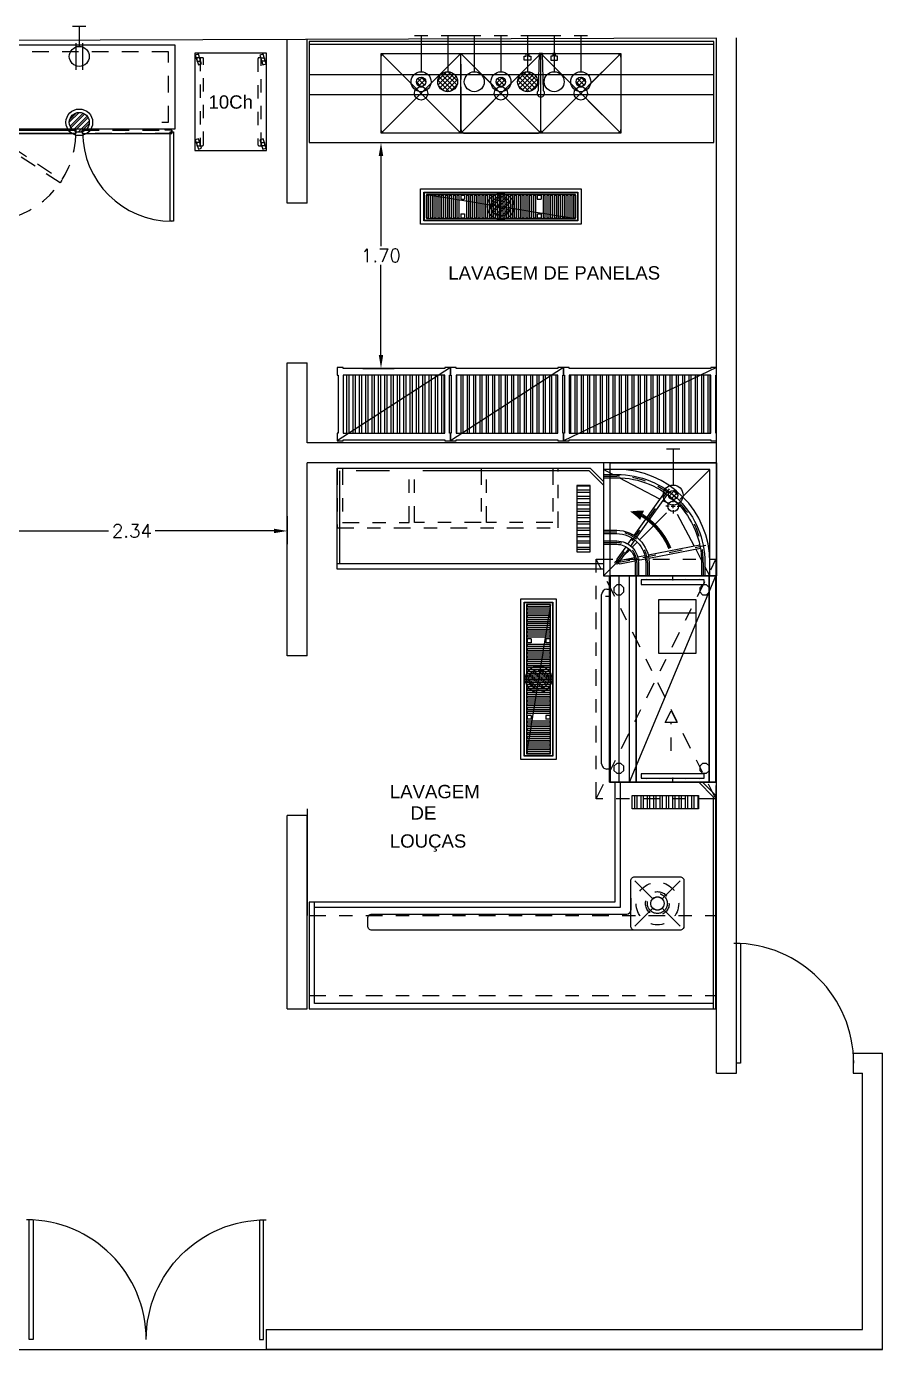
# Model space of a CAD drawing. Header units: metres. Extents: x 4708.8 to 4736.9, y 4064.2 to 4079.8.
# Drawn here: x 4730.47 to 4736.91, y 4069.91 to 4079.84 of the extents above; entities that cross this region are included whole.
import ezdxf
from ezdxf.enums import TextEntityAlignment as Align

# ---------------------------------------------------------------- set-up
doc = ezdxf.new("R2010")
doc.units = ezdxf.units.M
for name, pattern in [('CENTER', [2, 1.25, -0.25, 0.25, -0.25]), ('DASHDOT', [1, 0.5, -0.25, 0, -0.25]), ('HIDDEN', [0.375, 0.25, -0.125]), ('TRATTEGGIATA', [0.75, 0.5, -0.25])]:
    doc.linetypes.add(name, pattern=pattern)
doc.layers.get('Defpoints').update_dxf_attribs({"color": 255})
for name, color, linetype in [('CONTORNO', 8, 'Continuous'), ('ELEC', 10, 'Continuous'), ('elux3d-204-3d', 7, 'Continuous'), ('EQ_FAB', 5, 'Continuous'), ('EQ_MCA', 4, 'Continuous'), ('MUEBLESSE', 253, 'Continuous'), ('MUROS_E', 241, 'Continuous'), ('PLOM', 150, 'Continuous'), ('TXT', 6, 'Continuous')]:
    doc.layers.add(name, color=color, linetype=linetype)
doc.styles.add('NOTAS', font='simplex.shx', dxfattribs={"height": 0.1})
doc.styles.add('ROMANS', font='romans.shx')
doc.styles.get("Standard").update_dxf_attribs({"font": 'arial.ttf'})
doc.linetypes.add('GARABATO', pattern='A,0.1,-0.05,[130,LTYPESHP.SHX,S=0.025,R=0,X=0,Y=0],-0.05', length=0.2)
doc.dimstyles.new('DAVID', dxfattribs={"dimtxt": 0.1, "dimasz": 0.1, "dimexe": 0.1, "dimexo": 0.05, "dimgap": 0.02, "dimtad": 0, "dimtih": 1, "dimtoh": 1, "dimzin": 0, "dimdsep": 46, "dimtxsty": 'NOTAS', "dimcen": -0.005, "dimclrd": 256, "dimclre": 256, "dimclrt": 7, "dimadec": 0, "dimazin": 0, "dimtfac": 1, "dimtofl": 0, "dimtmove": 1, "dimatfit": 3, "dimfxl": 1, "dimtolj": 1, "dimtzin": 0, "dimarcsym": 0})
pattern_1 = [(90, (9.027656, -15.468215), (-0.047625, 1e-17), []), (90, (9.04353, -15.45234), (-0.047625, 1e-17), [])]

# ---------------------------------------------------------------- blocks, each defined once
blk = doc.blocks.new('PTA-90')
at = {"layer": 'MUROS_E'}
blk.add_lwpolyline([(-0.05, -0.8986), (-0.05, 0), (-0.02, 0), (-0.02, -0.8998)], dxfattribs=at)
blk.add_arc((0, 0), 0.9, 180, 270, dxfattribs=at)
blk = doc.blocks.new('*X1')
at = {"color": 0}
for p, q in [((12.2492, 9.9865), (12.3145, 10.0517)), ((12.2523, 9.9542), (12.3468, 10.0487)), ((12.2646, 9.9311), (12.3699, 10.0364)), ((12.3938, 9.9508), (12.2971, 10.0474)), ((12.3986, 9.9814), (12.3277, 10.0522)), ((12.3353, 9.9032), (12.2496, 9.9889)), ((12.2952, 9.9079), (12.2543, 9.9489)), ((12.3614, 9.9125), (12.2588, 10.015)), ((12.3807, 9.9285), (12.2749, 10.0343)), ((12.2831, 9.9143), (12.3867, 10.0179)), ((12.3081, 9.9039), (12.397, 9.9929)), ((12.3449, 9.9054), (12.3956, 9.9561))]:
    blk.add_line(p, q, dxfattribs=at)
blk = doc.blocks.new('H2O_M')
at = {"layer": 'PLOM'}
for p, q in [((0, -0.15), (0, 0.15)), ((0, 0.1), (0.2724, 0.1)), ((0, -0.1), (0.2724, -0.1))]:
    blk.add_line(p, q, dxfattribs=at)
for centre in [(0.3474, 0.1), (0.3474, -0.1)]:
    blk.add_circle(centre, 0.075, dxfattribs=at)
at = {"layer": 'PLOM', "rotation": 90}
blk.add_blockref('*X1', (10.3247, -12.4237), dxfattribs=at)
blk = doc.blocks.new('*X7')
at = {"color": 0}
for p, q in [((12.473, 9.9423), (12.4387, 9.9766)), ((12.4406, 9.9658), (12.4852, 10.0103)), ((12.4983, 9.9524), (12.4488, 10.0019)), ((12.4568, 9.9466), (12.5044, 9.9941)), ((12.5087, 9.9773), (12.4737, 10.0123)), ((12.4956, 9.95), (12.5009, 9.9554))]:
    blk.add_line(p, q, dxfattribs=at)
blk = doc.blocks.new('DRN_M')
at = {"layer": 'PLOM'}
for p, q in [((0, -0.05), (0, 0.05)), ((0, 0), (0.2724, 0))]:
    blk.add_line(p, q, dxfattribs=at)
for radius in [0.075, 0.035]:
    blk.add_circle((0.3474, 0), radius, dxfattribs=at)
at = {"layer": 'PLOM', "rotation": 90}
blk.add_blockref('*X7', (10.3247, -12.4737), dxfattribs=at)
blk = doc.blocks.new('T_ollatp')
at = {"layer": 'MUEBLESSE'}
for p, q in [((-0.9, 0.67), (0.9, 0.67)), ((-0.9, 0.07), (-0.9, 0.67)), ((-0.87, 0.64), (-0.6566, 0.4266)), ((-0.5434, 0.4266), (-0.33, 0.64)), ((-0.3, 0.07), (0.3, 0.67)), ((-0.27, 0.64), (-0.2081, 0.5781)), ((0.0566, 0.4266), (0.27, 0.64)), ((0.3, 0.07), (0.9, 0.67)), ((0.33, 0.64), (0.5434, 0.4266)), ((0.6566, 0.4266), (0.87, 0.64)), ((0.9, 0.67), (0.9, 0.07)), ((-0.1283, 0.4983), (-0.0566, 0.4266)), ((-0.87, 0.1), (-0.6566, 0.3134)), ((-0.5434, 0.3134), (-0.33, 0.1)), ((-0.27, 0.1), (-0.0566, 0.3134)), ((0.0566, 0.3134), (0.27, 0.1)), ((0.33, 0.1), (0.5434, 0.3134)), ((0.6566, 0.3134), (0.87, 0.1)), ((0.9, 0.07), (-0.9, 0.07))]:
    blk.add_line(p, q, dxfattribs=at)
for points in [[(-0.3, 0.4191), (-0.3, 0.1, -0.414214), (-0.33, 0.07), (-0.87, 0.07, -0.414214), (-0.9, 0.1), (-0.9, 0.64, -0.414214), (-0.87, 0.67), (-0.4297, 0.67)], [(-0.1703, 0.67), (0.27, 0.67, -0.150612), (0.2869, 0.6648)], [(0.3131, 0.6648, -0.150612), (0.33, 0.67), (0.87, 0.67, -0.414214), (0.9, 0.64), (0.9, 0.1, -0.414214), (0.87, 0.07), (0.33, 0.07, -0.414214), (0.3, 0.1), (0.3, 0.3427)], [(-0.3, 0.4191), (-0.3, 0.1, 0.414214), (-0.27, 0.07), (0.27, 0.07, 0.414214), (0.3, 0.1), (0.3, 0.3427)]]:
    blk.add_lwpolyline(points, format="xyb", dxfattribs=at)
for points in [[(-0.9, 0.67), (-0.3, 0.07), (-0.3, 0.67), (0.3, 0.07), (0.3, 0.67), (0.9, 0.07)], [(-0.3, 0.67), (-0.9, 0.07)], [(-0.3, 0.6125), (-0.3, 0.6323)], [(-0.3, 0.5897), (-0.3, 0.4743)], [(-0.3, 0.4743), (-0.3, 0.5897)]]:
    blk.add_lwpolyline(points, dxfattribs=at)
for points in [[(0.21, 0.67), (0.21, 0.65), (0.225, 0.65), (0.225, 0.62), (0.175, 0.62), (0.175, 0.65), (0.19, 0.65), (0.19, 0.67)], [(0.425, 0.65), (0.41, 0.65), (0.41, 0.67), (0.39, 0.67), (0.39, 0.65), (0.375, 0.65), (0.375, 0.62), (0.425, 0.62)]]:
    blk.add_lwpolyline(points, close=True, dxfattribs=at)
at = {"layer": 'MUEBLESSE', "linetype": 'Continuous'}
blk.add_lwpolyline([(0.287, 0.67), (0.281, 0.3896, 2.468764), (0.319, 0.3896), (0.313, 0.67)], format="xyb", close=True, dxfattribs=at)
at = {"layer": 'MUEBLESSE'}
for centre in [(-0.6, 0.37), (0, 0.37), (0.6, 0.37)]:
    blk.add_circle(centre, 0.05, dxfattribs=at)
for centre, start, end in [((-0.317, 0.6579), 161.77238, 166.93724), ((-0.291, 0.6592), 161.34114, 166.34895)]:
    blk.add_arc(centre, 0.003, start, end, dxfattribs=at)
at = {"layer": 'MUEBLESSE', "rotation": 270}
for name, p in [('DRN_M', (-0.6, 0.805)), ('H2O_M', (-0.3, 0.805)), ('DRN_M', (0, 0.805)), ('H2O_M', (0.3, 0.805)), ('DRN_M', (0.6, 0.805))]:
    blk.add_blockref(name, p, dxfattribs=at)
blk = doc.blocks.new('MARIMBA-115')
at = {"layer": 'MUEBLESSE'}
h = blk.add_hatch(dxfattribs=at)
h.set_pattern_fill('ANSI32', color=256, scale=0.005, angle=405, style=0)
h.set_pattern_definition(pattern_1)
h.paths.add_polyline_path([(1.0329, -0.056), (0.043, -0.056), (0.043, -0.494), (0.1171, -0.494)])
h.paths.add_polyline_path([(0.1171, -0.494), (1.107, -0.494), (1.107, -0.056), (1.0329, -0.056)])
blk.add_line((0, -0.55), (1.15, 0), dxfattribs=at)
blk.add_line((0, -0.55), (1.15, 0), dxfattribs=at)
for points in [[(0.043, -0.006), (0.043, 0), (0, 0), (0, -0.056), (0.006, -0.056), (0.006, -0.494), (0, -0.494), (0, -0.55), (0.043, -0.55), (0.043, -0.544), (1.107, -0.544), (1.107, -0.55), (1.15, -0.55), (1.15, -0.494), (1.144, -0.494), (1.144, -0.056), (1.15, -0.056), (1.15, 0), (1.107, 0), (1.107, -0.006)], [(0.043, -0.006), (0.043, 0), (0, 0), (0, -0.056), (0.006, -0.056), (0.006, -0.494), (0, -0.494), (0, -0.55), (0.043, -0.55), (0.043, -0.544), (1.107, -0.544), (1.107, -0.55), (1.15, -0.55), (1.15, -0.494), (1.144, -0.494), (1.144, -0.056), (1.15, -0.056), (1.15, 0), (1.107, 0), (1.107, -0.006)], [(1.107, -0.056), (0.043, -0.056), (0.043, -0.494), (1.107, -0.494)], [(1.107, -0.056), (0.043, -0.056), (0.043, -0.494), (1.107, -0.494)]]:
    blk.add_lwpolyline(points, close=True, dxfattribs=at)
blk = doc.blocks.new('MARIMBA-85')
at = {"layer": 'MUEBLESSE'}
h = blk.add_hatch(dxfattribs=at)
h.set_pattern_fill('ANSI32', color=256, scale=0.005, angle=405, style=0)
h.set_pattern_definition(pattern_1)
h.paths.add_polyline_path([(0.7635, -0.056), (0.043, -0.056), (0.043, -0.494), (0.0865, -0.494)])
h.paths.add_polyline_path([(0.807, -0.494), (0.807, -0.056), (0.7635, -0.056), (0.0865, -0.494)])
blk.add_line((0, -0.55), (0.85, 0), dxfattribs=at)
blk.add_line((0, -0.55), (0.85, 0), dxfattribs=at)
for points in [[(0.043, -0.006), (0.043, 0), (0, 0), (0, -0.056), (0.006, -0.056), (0.006, -0.494), (0, -0.494), (0, -0.55), (0.043, -0.55), (0.043, -0.544), (0.807, -0.544), (0.807, -0.55), (0.85, -0.55), (0.85, -0.494), (0.844, -0.494), (0.844, -0.056), (0.85, -0.056), (0.85, 0), (0.807, 0), (0.807, -0.006)], [(0.043, -0.006), (0.043, 0), (0, 0), (0, -0.056), (0.006, -0.056), (0.006, -0.494), (0, -0.494), (0, -0.55), (0.043, -0.55), (0.043, -0.544), (0.807, -0.544), (0.807, -0.55), (0.85, -0.55), (0.85, -0.494), (0.844, -0.494), (0.844, -0.056), (0.85, -0.056), (0.85, 0), (0.807, 0), (0.807, -0.006)], [(0.807, -0.056), (0.043, -0.056), (0.043, -0.494), (0.807, -0.494)], [(0.807, -0.056), (0.043, -0.056), (0.043, -0.494), (0.807, -0.494)]]:
    blk.add_lwpolyline(points, close=True, dxfattribs=at)
blk = doc.blocks.new('*X12')
at = {"color": 0}
for p, q in [((11.912, 9.5078), (11.9952, 9.5911)), ((11.912, 9.5255), (11.9775, 9.591)), ((11.9205, 9.481), (12.0221, 9.5826)), ((11.9275, 9.4703), (12.0328, 9.5756)), ((11.946, 9.4534), (12.0496, 9.5571)), ((11.9576, 9.4474), (12.0557, 9.5455)), ((11.9872, 9.4416), (12.0615, 9.5159)), ((12.008, 9.4447), (12.0583, 9.4951))]:
    blk.add_line(p, q, dxfattribs=at)
blk = doc.blocks.new('COLADERA')
at = {"layer": 'PLOM'}
for radius in [0.1, 0.075]:
    blk.add_circle((0, 0), radius, dxfattribs=at)
blk.add_blockref('*X12', (-11.9865, -9.5166), dxfattribs=at)
blk = doc.blocks.new('CHAR-1-1')
at = {"layer": 'MUEBLESSE'}
for p, q in [((-0.5606, 0.085), (-0.5606, -0.085)), ((-0.5606, 0.085), (-0.5462, 0.085)), ((-0.5462, 0.085), (-0.5462, -0.085)), ((-0.5319, 0.085), (-0.5319, -0.085)), ((-0.5319, 0.085), (-0.5175, 0.085)), ((-0.5175, 0.085), (-0.5175, -0.085)), ((-0.5031, 0.085), (-0.5031, -0.085)), ((-0.5031, 0.085), (-0.4887, 0.085)), ((-0.4887, 0.085), (-0.4887, -0.085)), ((-0.4744, 0.085), (-0.4744, -0.085)), ((-0.4744, 0.085), (-0.46, 0.085)), ((-0.46, 0.085), (-0.46, -0.085)), ((-0.4456, 0.085), (-0.4456, -0.085)), ((-0.4456, 0.085), (-0.4312, 0.085)), ((-0.4312, 0.085), (-0.4312, -0.085)), ((-0.4169, 0.085), (-0.4169, -0.085)), ((-0.4169, 0.085), (-0.4025, 0.085)), ((-0.4025, 0.085), (-0.4025, -0.085)), ((-0.3881, 0.085), (-0.3881, -0.085)), ((-0.3881, 0.085), (-0.3737, 0.085)), ((-0.3737, 0.085), (-0.3737, -0.085)), ((-0.3594, 0.085), (-0.3594, -0.085)), ((-0.3594, 0.085), (-0.345, 0.085)), ((-0.345, 0.085), (-0.345, -0.085)), ((-0.3306, 0.085), (-0.3306, -0.085)), ((-0.3306, 0.085), (-0.3162, 0.085)), ((-0.3162, 0.085), (-0.3162, -0.085)), ((-0.3019, 0.085), (-0.3019, 0.055)), ((-0.3019, 0.085), (-0.2731, 0.085)), ((-0.3019, 0.085), (-0.2731, 0.085)), ((-0.3019, 0.055), (-0.2731, 0.055)), ((-0.2731, 0.085), (-0.2731, 0.055)), ((-0.2588, 0.085), (-0.2588, -0.085)), ((-0.2588, 0.085), (-0.2444, 0.085)), ((-0.2444, 0.085), (-0.2444, -0.085)), ((-0.23, 0.085), (-0.23, -0.085)), ((-0.23, 0.085), (-0.2156, 0.085)), ((-0.2156, 0.085), (-0.2156, -0.085)), ((-0.2012, 0.085), (-0.2012, -0.085)), ((-0.2012, 0.085), (-0.1869, 0.085)), ((-0.1869, 0.085), (-0.1869, -0.085)), ((-0.1725, 0.085), (-0.1725, -0.085)), ((-0.1725, 0.085), (-0.1581, 0.085)), ((-0.1581, 0.085), (-0.1581, -0.085)), ((-0.1437, 0.085), (-0.1437, -0.085)), ((-0.1437, 0.085), (-0.1294, 0.085)), ((-0.1294, 0.085), (-0.1294, -0.085)), ((-0.115, 0.085), (-0.115, -0.085)), ((-0.115, 0.085), (-0.1006, 0.085)), ((-0.1006, 0.085), (-0.1006, -0.085)), ((-0.0863, 0.085), (-0.0863, -0.085)), ((-0.0863, 0.085), (-0.0719, 0.085)), ((-0.0719, 0.085), (-0.0719, -0.085)), ((-0.0575, 0.085), (-0.0575, -0.085)), ((-0.0575, 0.085), (-0.0431, 0.085)), ((-0.0431, 0.085), (-0.0431, -0.085)), ((-0.0287, 0.085), (-0.0287, -0.085)), ((-0.0287, 0.085), (-0.0144, 0.085)), ((-0.0144, 0.085), (-0.0144, -0.085)), ((0.0144, 0.085), (0.0144, -0.085)), ((0.0144, 0.085), (0.0288, 0.085)), ((0.0288, 0.085), (0.0288, -0.085)), ((0.0431, 0.085), (0.0431, -0.085)), ((0.0431, 0.085), (0.0575, 0.085)), ((0.0575, 0.085), (0.0575, -0.085)), ((0.0719, 0.085), (0.0719, -0.085)), ((0.0719, 0.085), (0.0863, 0.085)), ((0.0863, 0.085), (0.0863, -0.085)), ((0.1006, 0.085), (0.1006, -0.085)), ((0.1006, 0.085), (0.115, 0.085)), ((0.115, 0.085), (0.115, -0.085)), ((0.1294, 0.085), (0.1294, -0.085)), ((0.1294, 0.085), (0.1438, 0.085)), ((0.1438, 0.085), (0.1438, -0.085)), ((0.1581, 0.085), (0.1581, -0.085)), ((0.1581, 0.085), (0.1725, 0.085)), ((0.1725, 0.085), (0.1725, -0.085)), ((0.1869, 0.085), (0.1869, -0.085)), ((0.1869, 0.085), (0.2012, 0.085)), ((0.2012, 0.085), (0.2012, -0.085)), ((0.2156, 0.085), (0.2156, -0.085)), ((0.2156, 0.085), (0.23, 0.085)), ((0.23, 0.085), (0.23, -0.085)), ((0.2444, 0.085), (0.2444, -0.085)), ((0.2444, 0.085), (0.2588, 0.085)), ((0.2588, 0.085), (0.2588, -0.085)), ((0.2731, 0.085), (0.2731, 0.055)), ((0.2731, 0.085), (0.3019, 0.085)), ((0.2731, 0.085), (0.3019, 0.085)), ((0.2731, 0.055), (0.3019, 0.055)), ((0.3019, 0.085), (0.3019, 0.055)), ((0.3163, 0.085), (0.3163, -0.085)), ((0.3163, 0.085), (0.3306, 0.085)), ((0.3306, 0.085), (0.3306, -0.085)), ((0.345, 0.085), (0.345, -0.085)), ((0.345, 0.085), (0.3594, 0.085)), ((0.3594, 0.085), (0.3594, -0.085)), ((0.3737, 0.085), (0.3737, -0.085)), ((0.3737, 0.085), (0.3881, 0.085)), ((0.3881, 0.085), (0.3881, -0.085)), ((0.4025, 0.085), (0.4025, -0.085)), ((0.4025, 0.085), (0.4169, 0.085)), ((0.4169, 0.085), (0.4169, -0.085)), ((0.4313, 0.085), (0.4313, -0.085)), ((0.4313, 0.085), (0.4456, 0.085)), ((0.4456, 0.085), (0.4456, -0.085)), ((0.46, 0.085), (0.46, -0.085)), ((0.46, 0.085), (0.4744, 0.085)), ((0.4744, 0.085), (0.4744, -0.085)), ((0.4888, 0.085), (0.4888, -0.085)), ((0.4888, 0.085), (0.5031, 0.085)), ((0.5031, 0.085), (0.5031, -0.085)), ((0.5175, 0.085), (0.5175, -0.085)), ((0.5175, 0.085), (0.5319, 0.085)), ((0.5319, 0.085), (0.5319, -0.085)), ((0.5462, 0.085), (0.5462, -0.085)), ((0.5462, 0.085), (0.5606, 0.085)), ((0.5606, 0.085), (0.5606, -0.085)), ((-0.5606, -0.085), (-0.5462, -0.085)), ((-0.5319, -0.085), (-0.5175, -0.085)), ((-0.5031, -0.085), (-0.4887, -0.085)), ((-0.4744, -0.085), (-0.46, -0.085)), ((-0.4456, -0.085), (-0.4312, -0.085)), ((-0.4169, -0.085), (-0.4025, -0.085)), ((-0.3881, -0.085), (-0.3737, -0.085)), ((-0.3594, -0.085), (-0.345, -0.085)), ((-0.3306, -0.085), (-0.3162, -0.085)), ((-0.3019, -0.055), (-0.2731, -0.055)), ((-0.3019, -0.055), (-0.3019, -0.085)), ((-0.3019, -0.085), (-0.2731, -0.085)), ((-0.2731, -0.055), (-0.2731, -0.085)), ((-0.2588, -0.085), (-0.2444, -0.085)), ((-0.23, -0.085), (-0.2156, -0.085)), ((-0.2012, -0.085), (-0.1869, -0.085)), ((-0.1725, -0.085), (-0.1581, -0.085)), ((-0.1437, -0.085), (-0.1294, -0.085)), ((-0.115, -0.085), (-0.1006, -0.085)), ((-0.0863, -0.085), (-0.0719, -0.085)), ((-0.0575, -0.085), (-0.0431, -0.085)), ((-0.0287, -0.085), (-0.0144, -0.085)), ((0.0144, -0.085), (0.0288, -0.085)), ((0.0431, -0.085), (0.0575, -0.085)), ((0.0719, -0.085), (0.0863, -0.085)), ((0.1006, -0.085), (0.115, -0.085)), ((0.1294, -0.085), (0.1438, -0.085)), ((0.1581, -0.085), (0.1725, -0.085)), ((0.1869, -0.085), (0.2012, -0.085)), ((0.2156, -0.085), (0.23, -0.085)), ((0.2444, -0.085), (0.2588, -0.085)), ((0.2731, -0.055), (0.3019, -0.055)), ((0.2731, -0.055), (0.2731, -0.085)), ((0.2731, -0.085), (0.3019, -0.085)), ((0.3019, -0.055), (0.3019, -0.085)), ((0.3163, -0.085), (0.3306, -0.085)), ((0.345, -0.085), (0.3594, -0.085)), ((0.3737, -0.085), (0.3881, -0.085)), ((0.4025, -0.085), (0.4169, -0.085)), ((0.4313, -0.085), (0.4456, -0.085)), ((0.46, -0.085), (0.4744, -0.085)), ((0.4888, -0.085), (0.5031, -0.085)), ((0.5175, -0.085), (0.5319, -0.085)), ((0.5462, -0.085), (0.5606, -0.085))]:
    blk.add_line(p, q, dxfattribs=at)
at = {"layer": 'MUEBLESSE', "ltscale": 3}
blk.add_line((-0.56, 0.09), (0.56, -0.09), dxfattribs=at)
at = {"layer": 'MUEBLESSE'}
for points in [[(-0.603, 0.1325), (0.603, 0.1325), (0.603, -0.1325), (-0.603, -0.1325)], [(-0.603, 0.1325), (0.603, 0.1325), (0.603, -0.1325), (-0.603, -0.1325)], [(-0.578, 0.1075), (0.578, 0.1075), (0.578, -0.1075), (-0.578, -0.1075)], [(-0.578, 0.1075), (0.578, 0.1075), (0.578, -0.1075), (-0.578, -0.1075)], [(-0.575, 0.105), (0, 0.105), (0, -0.105), (-0.575, -0.105)], [(0, 0.105), (0.575, 0.105), (0.575, -0.105), (0, -0.105)]]:
    blk.add_lwpolyline(points, close=True, dxfattribs=at)
at = {"layer": 'MUEBLESSE', "ltscale": 3}
blk.add_lwpolyline([(-0.56, -0.09), (0.56, -0.09), (0.56, 0.09), (-0.56, 0.09)], close=True, dxfattribs=at)
at = {"layer": 'MUEBLESSE'}
blk.add_blockref('COLADERA', (0, 0), dxfattribs=at)
blk = doc.blocks.new('*X15')
at = {"color": 0, "linetype": 'CENTER'}
for p, q in [((19.4786, 15.9498), (19.4786, 16.0498)), ((19.4945, 15.9498), (19.4945, 16.0498)), ((19.5263, 15.9498), (19.5263, 16.0498)), ((19.5421, 15.9498), (19.5421, 16.0498)), ((19.5739, 15.9498), (19.5739, 16.0498)), ((19.5898, 15.9498), (19.5898, 16.0498)), ((19.6215, 15.9498), (19.6215, 16.0498)), ((19.6374, 15.9498), (19.6374, 16.0498)), ((19.6691, 15.9498), (19.6691, 16.0498)), ((19.685, 15.9498), (19.685, 16.0498)), ((19.7168, 15.9498), (19.7168, 16.0498)), ((19.7326, 15.9498), (19.7326, 16.0498)), ((19.7644, 15.9498), (19.7644, 16.0498)), ((19.7803, 15.9498), (19.7803, 16.0498)), ((19.812, 15.9498), (19.812, 16.0498)), ((19.8279, 15.9498), (19.8279, 16.0498)), ((19.8596, 15.9498), (19.8596, 16.0498)), ((19.8755, 15.9498), (19.8755, 16.0498)), ((19.9073, 15.9498), (19.9073, 16.0498)), ((19.9231, 15.9498), (19.9231, 16.0498)), ((19.9549, 15.9498), (19.9549, 16.0498))]:
    blk.add_line(p, q, dxfattribs=at)
blk = doc.blocks.new('ME-SAL-LOS')
at = {"layer": 'MUEBLESSE', "linetype": 'CENTER'}
for p, q in [((-1.98, 0.04), (-1.98, 0.74)), ((-0.1083, 0.74), (-1.98, 0.74)), ((-1.98, 0.04), (-1.98, 0.74)), ((-0.1083, 0.74), (-1.98, 0.74)), ((0, 0.6317), (-0.1083, 0.74)), ((0, 0.6317), (-0.1083, 0.74))]:
    blk.add_line(p, q, dxfattribs=at)
at = {"layer": 'MUEBLESSE'}
blk.add_line((0, 0.04), (-2, 0.04), dxfattribs=at)
blk.add_line((0, 0.04), (-2, 0.04), dxfattribs=at)
blk.add_lwpolyline([(0, 0.66), (0, 0), (-2, 0), (-2, 0.76), (-0.1, 0.76)], close=True, dxfattribs=at)
blk.add_lwpolyline([(0, 0.66), (0, 0), (-2, 0), (-2, 0.76), (-0.1, 0.76)], close=True, dxfattribs=at)
at = {"layer": 'MUEBLESSE', "linetype": 'CENTER'}
blk.add_lwpolyline([(-0.2, 0.63), (-0.2, 0.13), (-0.1, 0.13), (-0.1, 0.63)], close=True, dxfattribs=at)
blk.add_lwpolyline([(-0.2, 0.63), (-0.2, 0.13), (-0.1, 0.13), (-0.1, 0.63)], close=True, dxfattribs=at)
at = {"layer": 'MUEBLESSE', "linetype": 'CENTER', "rotation": 90}
blk.add_blockref('*X15', (15.8498, -19.3299), dxfattribs=at)
blk = doc.blocks.new('SS200')
at = {"layer": 'EQ_FAB', "color": 7}
blk.add_circle((0, 0), 0.05, dxfattribs=at)
at = {"layer": 'EQ_MCA', "color": 7, "linetype": 'HIDDEN', "ltscale": 0.254}
blk.add_circle((0, 0), 0.16, dxfattribs=at)
at = {"layer": 'EQ_MCA', "linetype": 'HIDDEN', "ltscale": 0.254}
blk.add_circle((0, 0), 0.089, dxfattribs=at)
blk = doc.blocks.new('*X82')
at = {"color": 0, "linetype": 'CENTER'}
for p, q in [((19.4786, 15.9498), (19.4786, 16.0498)), ((19.4945, 15.9498), (19.4945, 16.0498)), ((19.5263, 15.9498), (19.5263, 16.0498)), ((19.5421, 15.9498), (19.5421, 16.0498)), ((19.5739, 15.9498), (19.5739, 16.0498)), ((19.5898, 15.9498), (19.5898, 16.0498)), ((19.6215, 15.9498), (19.6215, 16.0498)), ((19.6374, 15.9498), (19.6374, 16.0498)), ((19.6691, 15.9498), (19.6691, 16.0498)), ((19.685, 15.9498), (19.685, 16.0498)), ((19.7168, 15.9498), (19.7168, 16.0498)), ((19.7326, 15.9498), (19.7326, 16.0498)), ((19.7644, 15.9498), (19.7644, 16.0498)), ((19.7803, 15.9498), (19.7803, 16.0498)), ((19.812, 15.9498), (19.812, 16.0498)), ((19.8279, 15.9498), (19.8279, 16.0498)), ((19.8596, 15.9498), (19.8596, 16.0498)), ((19.8755, 15.9498), (19.8755, 16.0498)), ((19.9073, 15.9498), (19.9073, 16.0498)), ((19.9231, 15.9498), (19.9231, 16.0498)), ((19.9549, 15.9498), (19.9549, 16.0498))]:
    blk.add_line(p, q, dxfattribs=at)
blk = doc.blocks.new('533300')
at = {"layer": 'elux3d-204-3d', "invisible_edges": 15}
for points in [[(20, -50, 810), (20, -50, 1325), (20, -600, 1325), (20, -600, 810)], [(1530, -50, 810), (1530, -50, 1325), (1530, -600, 1325), (1530, -600, 810)]]:
    blk.add_3dface(points, dxfattribs=at)
at = {"layer": 'MUEBLESSE'}
for p, q in [((1550, -650), (0, 0)), ((1550, 0), (0, 0)), ((0, 0), (0, -795)), ((1550, -795), (1550, 0)), ((280, -148), (280, -431)), ((30, -325), (0, -325)), ((1550, -325), (1520, -325)), ((1550, -650), (0, -650)), ((1550, -728), (0, -728)), ((0, -795), (1550, -795)), ((99.9, -819), (99.9, -795)), ((1410, -859), (139.9, -859)), ((1450, -795), (1450, -819))]:
    blk.add_line(p, q, dxfattribs=at)
at = {"layer": 'MUEBLESSE', "linetype": 'TRATTEGGIATA'}
blk.add_line((1312.6, -335.9), (1100.2, -335.9), dxfattribs=at)
at = {"layer": 'MUEBLESSE', "extrusion": (0, -1, 0)}
for p, q in [((1187.1, -800, 424.6), (1187.1, -800, 534.6)), ((1207.1, -800, 554.6), (1417.1, -800, 554.6)), ((1417.1, -800, 404.6), (1207.1, -800, 404.6)), ((1437.1, -800, 534.6), (1437.1, -800, 424.6))]:
    blk.add_line(p, q, dxfattribs=at)
at = {"layer": 'MUEBLESSE', "elevation": 200}
blk.add_lwpolyline([(0, 0), (1550, 0), (1550, -800), (0, -800)], close=True, dxfattribs=at)
at = {"layer": 'MUEBLESSE'}
for points in [[(64, -87.5), (30, -87.5), (30, -562.5), (64, -562.5)], [(89.7, -48), (68, -69.7), (68, -100.3), (89.7, -122), (120.3, -122), (142, -100.3), (142, -69.7), (120.3, -48)], [(1429.7, -48), (1408, -69.7), (1408, -100.3), (1429.7, -122), (1460.3, -122), (1482, -100.3), (1482, -69.7), (1460.3, -48)], [(1520, -87.5), (1486, -87.5), (1486, -562.5), (1520, -562.5)], [(180, -431), (580, -431), (580, -148), (180, -148)], [(1012.5, -335.9), (1100.2, -290.9), (1100.2, -381)], [(89.7, -693), (68, -714.7), (68, -745.3), (89.7, -767), (120.3, -767), (142, -745.3), (142, -714.7), (120.3, -693)], [(1429.7, -693), (1408, -714.7), (1408, -745.3), (1429.7, -767), (1460.3, -767), (1482, -745.3), (1482, -714.7), (1460.3, -693)]]:
    blk.add_lwpolyline(points, close=True, dxfattribs=at)
at = {"layer": 'MUEBLESSE', "extrusion": (1, 1.83691e-16, 3.37424e-32), "elevation": 155}
blk.add_lwpolyline([(-800, 950), (-820, 950), (-830, 925)], dxfattribs=at)
at = {"layer": 'MUEBLESSE'}
for points in [[(20, -125, 810), (20, -125, 1200)], [(1530, -125, 810), (1530, -125, 1200)], [(20, -225, 810), (20, -225, 1200)], [(1530, -225, 810), (1530, -225, 1200)], [(20, -325, 810), (20, -325, 1200)], [(1530, -325, 810), (1530, -325, 1200)], [(20, -425, 810), (20, -425, 1200)], [(1530, -425, 810), (1530, -425, 1200)], [(20, -525, 810), (20, -525, 1200)], [(1530, -525, 810), (1530, -525, 1200)]]:
    blk.add_polyline3d(points, dxfattribs=at)
for centre, start, end in [((139.9, -819), 180, 270), ((1410, -819), 270, 0)]:
    blk.add_arc(centre, 40, start, end, dxfattribs=at)
at = {"layer": 'MUEBLESSE', "extrusion": (0, -1, 0)}
for centre, start, end in [((1207.1, 534.6, 800), 90, 180), ((1207.1, 424.6, 800), 180, 270), ((1417.1, 424.6, 800), 270, 0), ((1417.1, 534.6, 800), 0, 90)]:
    blk.add_arc(centre, 20, start, end, dxfattribs=at)
at = {"layer": 'MUEBLESSE'}
for p in [(0, 0), (1550, 0), (0, -325), (30, -325), (1520, -325), (1550, -325), (0, -795), (1550, -795)]:
    blk.add_point(p, dxfattribs=at)
for points in [[(0, 0, 750), (1550, 0, 750), (1550, 0, 1450), (0, 0, 1450)], [(0, -800, 1450), (1550, -800, 1450), (1550, 0, 1450), (0, 0, 1450)], [(0, -50, 810), (1550, -50, 810), (1550, -50, 1325), (0, -50, 1325)], [(0, -600, 810), (1550, -600, 810), (1550, -50, 810), (0, -50, 810)], [(0, -600, 810), (1550, -600, 810), (1550, -600, 1325), (0, -600, 1325)], [(0, -800, 750), (1550, -800, 750), (1550, -800, 1450), (0, -800, 1450)]]:
    blk.add_3dface(points, dxfattribs=at)
at = {"layer": 'MUEBLESSE', "style": 'ROMANS', "flags": 9}
for tag, p in [('DIST', (0, 0)), ('ANGOLO', (0, -15))]:
    blk.add_attdef(tag, p, '', height=10, dxfattribs=at)
blk = doc.blocks.new('CONT_S')
at = {"layer": 'ELEC'}
for p, q in [((0, 0.05), (0, -0.05)), ((0, 0), (0.15, 0)), ((0.125, 0.025), (0.325, 0.025)), ((0.125, -0.025), (0.325, -0.025))]:
    blk.add_line(p, q, dxfattribs=at)
blk.add_circle((0.225, 0), 0.075, dxfattribs=at)
blk = doc.blocks.new('4AT42B')
at = {"layer": 'MUEBLESSE'}
for points in [[(-0.7075, 0.0612), (-0.7075, 0.7312), (-0.6825, 0.7312), (-0.6825, 0.0612)], [(-0.075, 0.0387), (-0.075, 0.0487), (-0.025, 0.0487), (-0.025, 0.0737), (-0.695, 0.0737), (-0.695, 0.0487), (-0.645, 0.0487), (-0.645, 0.0387), (-0.72, 0.0387), (-0.72, -0.5913), (0.72, -0.5913), (0.72, 0.0387), (0.645, 0.0387), (0.645, 0.0487), (0.695, 0.0487), (0.695, 0.0737), (0.025, 0.0737), (0.025, 0.0487), (0.075, 0.0487), (0.075, 0.0387)], [(-0.72, -0.5913), (0.72, -0.5913), (0.72, 0.0387), (-0.72, 0.0387)], [(0.695, 0.0487), (0.025, 0.0487), (0.025, 0.0737), (0.695, 0.0737)]]:
    blk.add_lwpolyline(points, close=True, dxfattribs=at)
at = {"layer": 'MUEBLESSE', "linetype": 'HIDDEN', "ltscale": 0.5}
for points in [[(0.6881, 0.0509), (0.1311, 0.4233), (0.145, 0.4441), (0.7019, 0.0716)], [(-0.695, 0.0737), (-0.025, 0.0737), (-0.025, 0.0487), (-0.695, 0.0487)]]:
    blk.add_lwpolyline(points, close=True, dxfattribs=at)
blk.add_lwpolyline([(-0.62, -0.0113), (-0.67, -0.0113), (-0.67, -0.5413), (0.67, -0.5413), (0.67, -0.0113), (0.62, -0.0113)], dxfattribs=at)
at = {"layer": 'MUEBLESSE'}
blk.add_arc((-0.695, 0.0612), 0.67, 0, 90, dxfattribs=at)
at = {"layer": 'MUEBLESSE', "linetype": 'HIDDEN', "ltscale": 0.5}
blk.add_arc((0.695, 0.0612), 0.67, 90, 180, dxfattribs=at)
at = {"layer": 'MUEBLESSE'}
blk.add_blockref('COLADERA', (0, -0.0113), dxfattribs=at)
at = {"layer": 'MUEBLESSE', "rotation": 90}
blk.add_blockref('CONT_S', (0, -0.7313), dxfattribs=at)
blk = doc.blocks.new('976829')
at = {"layer": 'MUEBLESSE'}
for p, q in [((0.0859, 0.7625), (0.015, 0.8)), ((0.5878, 0.5728), (0.815, 0.8)), ((0.439, 0.5758), (0.1337, 0.7372)), ((0.4764, 0.556), (0.4613, 0.564)), ((0.2865, 0.2715), (0.4888, 0.4738)), ((0.6957, 0.2256), (0.571, 0.4614)), ((0.2299, 0.2149), (0.2688, 0.2538)), ((0.7522, 0.1187), (0.7079, 0.2025)), ((0.1686, 0.1536), (0.2122, 0.1972)), ((0.015, 0), (0.1062, 0.0912)), ((0.815, 0), (0.7775, 0.0709))]:
    blk.add_line(p, q, dxfattribs=at)
at = {"layer": 'MUEBLESSE', "linetype": 'CENTER', "ltscale": 0.05}
for q in [(0.5103, 0.6542), (0.7832, 0.2299)]:
    blk.add_line((0.115, 0.1), q, dxfattribs=at)
at = {"layer": 'MUEBLESSE', "linetype": 'Continuous'}
for p, q in [((0.5083, 0.5233), (0.4833, 0.5233)), ((0.5233, 0.5233), (0.5533, 0.5233)), ((0.5383, 0.5533), (0.5383, 0.5783)), ((0.5383, 0.5083), (0.5383, 0.5383)), ((0.5683, 0.5233), (0.5933, 0.5233)), ((0.5383, 0.4933), (0.5383, 0.4683))]:
    blk.add_line(p, q, dxfattribs=at)
at = {"layer": 'MUEBLESSE'}
blk.add_lwpolyline([(0.865, 0), (0.865, 0.85), (0.015, 0.85), (0.015, 0)], close=True, dxfattribs=at)
blk.add_lwpolyline([(0.865, 0), (0.865, 0.85), (0.015, 0.85), (0.015, 0)], close=True, dxfattribs=at)
for points in [[(0.815, 0), (0.815, 0.8), (0.015, 0.8)], [(0.2455, 0.3044), (0.475, 0.6262)], [(0.2658, 0.2899), (0.4954, 0.6117)], [(0.1165, 0.1124), (0.1174, 0.1249), (0.1843, 0.2187)], [(0.1263, 0.1054), (0.1377, 0.1104), (0.2047, 0.2042)], [(0.1989, 0.2392), (0.2309, 0.284)], [(0.2193, 0.2246), (0.2513, 0.2695)], [(0.3503, 0.1585), (0.7383, 0.2339)], [(0.3551, 0.1339), (0.7432, 0.2094)], [(0.1246, 0.108), (0.1339, 0.1164), (0.247, 0.1384)], [(0.1269, 0.0962), (0.1386, 0.0919), (0.2518, 0.1139)], [(0.2717, 0.1432), (0.3258, 0.1537)], [(0.2764, 0.1186), (0.3305, 0.1292)]]:
    blk.add_lwpolyline(points, dxfattribs=at)
for points, format in [([(0.015, 0.7625), (0.115, 0.7625, -0.414214), (0.7775, 0.1), (0.7775, 0)], "xyb"), ([(0.015, 0.7375), (0.115, 0.7375, -0.414214), (0.7525, 0.1), (0.7525, 0)], "xyb"), ([(0.2154, 0.4837, 0, 0.075, -0.043661), (0.3051, 0.4554, 0.025, 0.025, -0.153915), (0.5139, 0.2066, 0.025, 0.025, 0)], "xyseb"), ([(0.015, 0.3425), (0.115, 0.3425, -0.414214), (0.3575, 0.1), (0.3575, 0)], "xyb"), ([(0.015, 0.3175), (0.115, 0.3175, -0.414214), (0.3325, 0.1), (0.3325, 0)], "xyb"), ([(0.015, 0.2625), (0.115, 0.2625, -0.414214), (0.2775, 0.1), (0.2775, 0)], "xyb"), ([(0.015, 0.2375), (0.115, 0.2375, -0.414214), (0.2525, 0.1), (0.2525, 0)], "xyb")]:
    blk.add_lwpolyline(points, format=format, dxfattribs=at)
at = {"layer": 'MUEBLESSE', "linetype": 'CENTER', "ltscale": 0.05}
for points in [[(0.015, 0.75), (0.115, 0.75, -0.414214), (0.765, 0.1), (0.765, 0)], [(0.015, 0.33), (0.115, 0.33, -0.414214), (0.345, 0.1), (0.345, 0)], [(0.015, 0.25), (0.115, 0.25, -0.414214), (0.265, 0.1), (0.265, 0)]]:
    blk.add_lwpolyline(points, format="xyb", dxfattribs=at)
at = {"layer": 'MUEBLESSE'}
for centre, radius in [((0.5383, 0.5233), 0.04), ((0.115, 0.1), 0.0125)]:
    blk.add_circle(centre, radius, dxfattribs=at)
blk.add_arc((0.115, 0.1), 0.7, 0, 90, dxfattribs=at)
blk.add_point((0.115, 0.1), dxfattribs=at)
at = {"layer": 'MUEBLESSE', "rotation": 270}
blk.add_blockref('DRN_M', (0.5383, 0.955), dxfattribs=at)
at = {"layer": 'MUEBLESSE'}
for tag, flags, p in [('MODELO', 3, (0.4034, 0.4064)), ('PARTIDA', 1, (0.4034, 0.3323))]:
    blk.add_attdef(tag, text='', height=0.05, dxfattribs=dict(at, flags=flags)).set_placement(p, align=Align.MIDDLE)
blk = doc.blocks.new('REPISA P-CANATILLAS')
at = {"layer": 'MUEBLESSE', "linetype": 'DASHDOT', "ltscale": 0.25}
for points in [[(-1.2019, -0.4442), (-1.2019, -0.8942), (0.4581, -0.8942), (0.4581, -0.4442)], [(-1.2019, -0.4442), (-1.2019, -0.8942), (0.4581, -0.8942), (0.4581, -0.4442)], [(-1.1619, -0.4442), (-1.1619, -0.8542), (-0.6619, -0.8542), (-0.6619, -0.4442)], [(-1.1619, -0.4442), (-1.1619, -0.8542), (-0.6619, -0.8542), (-0.6619, -0.4442)], [(-0.1219, -0.4442), (-0.1219, -0.8542), (-0.6219, -0.8542), (-0.6219, -0.4442)], [(-0.1219, -0.4442), (-0.1219, -0.8542), (-0.6219, -0.8542), (-0.6219, -0.4442)], [(0.4181, -0.4442), (0.4181, -0.8542), (-0.0819, -0.8542), (-0.0819, -0.4442)], [(0.4181, -0.4442), (0.4181, -0.8542), (-0.0819, -0.8542), (-0.0819, -0.4442)]]:
    blk.add_lwpolyline(points, dxfattribs=at)
blk = doc.blocks.new('*D89')
at = {"lineweight": -2, "ltscale": 0.5, "transparency": 16777216}
for p, q in [((4733.0017, 4078.9713), (4733.2384, 4078.9713)), ((4733.1384, 4078.8713), (4733.1384, 4078.1938)), ((4733.1384, 4077.3762), (4733.1384, 4078.0538)), ((4733.0017, 4077.2762), (4733.2384, 4077.2762))]:
    blk.add_line(p, q, dxfattribs=at)
at = {"ltscale": 0.5, "transparency": 16777216}
for points in [[(4733.1217, 4078.8713), (4733.155, 4078.8713), (4733.1384, 4078.9713)], [(4733.1217, 4077.3762), (4733.155, 4077.3762), (4733.1384, 4077.2762)]]:
    blk.add_solid(points, dxfattribs=at)
at = {"layer": 'Defpoints', "color": 0, "ltscale": 0.5, "transparency": 16777216}
for p in [(4732.9517, 4078.9713), (4732.9517, 4077.2762), (4733.1384, 4077.2762)]:
    blk.add_point(p, dxfattribs=at)
at = {"color": 7, "ltscale": 0.5, "transparency": 16777216, "insert": (4733.1384, 4078.1238), "char_height": 0.1, "attachment_point": 5, "style": 'NOTAS'}
blk.add_mtext('\\A1;1.70', dxfattribs=at)
blk = doc.blocks.new('K-401')
at = {"layer": 'MUEBLESSE'}
blk.add_lwpolyline([(-0.27, 0.365), (-0.27, -0.365), (0.27, -0.365), (0.27, 0.365)], close=True, dxfattribs=at)
at = {"layer": 'MUEBLESSE', "linetype": 'HIDDEN', "ltscale": 0.06}
for points in [[(-0.266, 0.3493), (-0.2428, 0.278), (-0.219, 0.2857), (-0.2422, 0.357)], [(0.219, 0.3493), (0.2422, 0.278), (0.266, 0.2857), (0.2428, 0.357)], [(-0.266, -0.2857), (-0.2428, -0.357), (-0.219, -0.3493), (-0.2422, -0.278)], [(0.219, -0.2857), (0.2422, -0.357), (0.266, -0.3493), (0.2428, -0.278)]]:
    blk.add_lwpolyline(points, close=True, dxfattribs=at)
at = {"layer": 'MUEBLESSE', "linetype": 'HIDDEN', "ltscale": 0.13}
for points in [[(-0.23, 0.305), (-0.23, 0.33), (-0.255, 0.33), (-0.255, 0.305)], [(0.23, 0.305), (0.23, 0.33), (0.255, 0.33), (0.255, 0.305)], [(-0.255, -0.305), (-0.255, -0.33), (-0.23, -0.33), (-0.23, -0.305)], [(0.255, -0.305), (0.255, -0.33), (0.23, -0.33), (0.23, -0.305)]]:
    blk.add_lwpolyline(points, close=True, dxfattribs=at)
for points in [[(-0.23, -0.33), (-0.211, -0.33, 0.414214), (-0.205, -0.324), (-0.205, 0.324, 0.414214), (-0.211, 0.33), (-0.23, 0.33)], [(0.23, 0.33), (0.211, 0.33, 0.414214), (0.205, 0.324), (0.205, -0.324, 0.414214), (0.211, -0.33), (0.23, -0.33)]]:
    blk.add_lwpolyline(points, format="xyb", close=True, dxfattribs=at)
at = {"layer": 'MUEBLESSE'}
blk.add_text('10Ch', height=0.1, dxfattribs=at).set_placement((0, 0), align=Align.MIDDLE)
for tag, flags, p in [('MODELO', 9, (0, 0.0371)), ('PARTIDA', 1, (0, -0.0371))]:
    blk.add_attdef(tag, text='', height=0.05, dxfattribs=dict(at, flags=flags)).set_placement(p, align=Align.MIDDLE)
blk = doc.blocks.new('*D92')
at = {"lineweight": -2, "ltscale": 0.5, "transparency": 16777216}
for p, q in [((4732.4346, 4076.1672), (4732.4346, 4075.9551)), ((4730.099, 4076.085), (4730.099, 4075.9551)), ((4730.199, 4076.0551), (4731.092, 4076.0551)), ((4732.3346, 4076.0551), (4731.4415, 4076.0551))]:
    blk.add_line(p, q, dxfattribs=at)
at = {"ltscale": 0.5, "transparency": 16777216}
for points in [[(4730.199, 4076.0717), (4730.199, 4076.0384), (4730.099, 4076.0551)], [(4732.3346, 4076.0717), (4732.3346, 4076.0384), (4732.4346, 4076.0551)]]:
    blk.add_solid(points, dxfattribs=at)
at = {"layer": 'Defpoints', "color": 0, "ltscale": 0.5, "transparency": 16777216}
for p in [(4732.4346, 4076.2172, -32.8537), (4730.099, 4076.135), (4732.4346, 4076.0551)]:
    blk.add_point(p, dxfattribs=at)
at = {"color": 7, "ltscale": 0.5, "transparency": 16777216, "insert": (4731.2668, 4076.0551), "char_height": 0.1, "attachment_point": 5, "style": 'NOTAS'}
blk.add_mtext('\\A1;2.34', dxfattribs=at)

msp = doc.modelspace()

# ---------------------------------------------------------------- linework, layer by layer
at = {"ltscale": 0.5}
for p, q in [((4735.6602, 4079.7567), (4710.9602, 4079.6769)), ((4732.4346, 4078.5172), (4732.4346, 4079.7458)), ((4732.5846, 4078.5172), (4732.5846, 4079.7463)), ((4735.6602, 4071.9828), (4735.6602, 4079.7567)), ((4735.8102, 4071.9828), (4735.8102, 4079.7572)), ((4732.5846, 4078.5172), (4732.4346, 4078.5172)), ((4732.4346, 4075.1172, -65.7074), (4732.4346, 4077.3172)), ((4732.4346, 4077.3172), (4732.5846, 4077.3172)), ((4732.5846, 4076.7172), (4732.5846, 4077.3172)), ((4735.6602, 4076.7172), (4732.5846, 4076.7172)), ((4732.5846, 4075.1172, -51.2292), (4732.5846, 4076.5672)), ((4735.6602, 4076.5672), (4732.5846, 4076.5672)), ((4732.5846, 4075.1172, -72.4275), (4732.4346, 4075.1172, -72.4275)), ((4732.5846, 4073.9672), (4732.5846, 4073.1672)), ((4732.4346, 4072.4672, -144.855), (4732.4346, 4073.9172, -101.5478)), ((4732.5846, 4073.9172, -72.4275), (4732.4346, 4073.9172, -72.4275)), ((4732.5846, 4072.4672, -144.855), (4732.5846, 4073.9172, -93.6258)), ((4732.4346, 4072.4672, -144.855), (4732.5846, 4072.4672, -144.855)), ((4736.6871, 4072.1328), (4736.6871, 4071.9828)), ((4736.9071, 4069.9072), (4736.9071, 4072.1328)), ((4735.6602, 4071.9828), (4735.8102, 4071.9828)), ((4736.7571, 4070.0572), (4736.7571, 4071.9828)), ((4732.2746, 4070.0572), (4736.7571, 4070.0572)), ((4732.2746, 4070.0572), (4732.2746, 4069.9072)), ((4718.1602, 4069.9072), (4736.9071, 4069.9072)), ((4736.9071, 4069.9072), (4732.2746, 4069.9072))]:
    msp.add_line(p, q, dxfattribs=at)
for p, q in [((4736.6871, 4072.1328), (4736.9071, 4072.1328)), ((4736.6871, 4071.9828), (4736.7571, 4071.9828))]:
    msp.add_line(p, q)
msp.add_lwpolyline([(4734.8602, 4075.7172), (4734.8602, 4076.5672), (4735.6602, 4076.5672), (4735.6602, 4075.7172)], close=True, dxfattribs=at)
at = {"layer": 'CONTORNO'}
for p, q in [((4734.9352, 4074.1672, -144.855), (4734.9352, 4073.2272, -144.855)), ((4735.5269, 4074.1672, -144.855), (4735.6352, 4074.0589, -144.855)), ((4735.6352, 4074.0589, -144.855), (4735.6352, 4072.4672, -144.855)), ((4732.6396, 4072.5072, -144.855), (4732.6396, 4073.2672, -144.855)), ((4734.9352, 4073.2272, -144.855), (4732.6396, 4073.2272, -144.855)), ((4735.0152, 4073.2972, -144.855), (4735.0152, 4073.2072, -144.855)), ((4735.6352, 4072.5072, -144.855), (4732.6396, 4072.5072, -144.855))]:
    msp.add_line(p, q, dxfattribs=at)
at = {"layer": 'CONTORNO', "linetype": 'DASHDOT', "ltscale": 0.25}
msp.add_line((4732.5996, 4072.5672, -144.855), (4735.6552, 4072.5672, -144.855), dxfattribs=at)
at = {"layer": 'CONTORNO'}
msp.add_lwpolyline([(4735.6396, 4079.7313), (4732.5996, 4079.7313), (4732.5996, 4078.9713), (4735.6396, 4078.9713)], close=True, dxfattribs=at)
at = {"layer": 'CONTORNO', "elevation": -144.855}
msp.add_lwpolyline([(4735.6552, 4072.4672), (4735.6552, 4074.0672), (4735.5552, 4074.1672), (4734.8952, 4074.1672), (4734.8952, 4073.2672), (4732.5996, 4073.2672), (4732.5996, 4072.4672)], close=True, dxfattribs=at)
at = {"layer": 'CONTORNO', "linetype": 'CENTER', "elevation": -144.855}
msp.add_lwpolyline([(4735.5252, 4073.9672), (4735.0252, 4073.9672), (4735.0252, 4074.0672), (4735.5252, 4074.0672)], close=True, dxfattribs=at)
at = {"layer": 'CONTORNO'}
msp.add_arc((4734.9852, 4073.2072, -144.855), 0.03, 270, 0, dxfattribs=at)
at = {"layer": 'EQ_FAB', "color": 7}
msp.add_line((4735.0152, 4073.2972, -144.855), (4735.0152, 4073.2072, -144.855), dxfattribs=at)
msp.add_arc((4734.9852, 4073.2072, -144.855), 0.03, 270, 0, dxfattribs=at)
at = {"layer": 'MUEBLESSE', "ltscale": 0.5}
for p, q in [((4732.5996, 4079.7113), (4735.6396, 4079.7113)), ((4734.9352, 4074.1672, -144.855), (4734.9352, 4073.2272, -144.855)), ((4735.6352, 4074.0589, -144.855), (4735.6352, 4072.4672, -144.855)), ((4735.1798, 4073.2926, -144.855), (4735.0452, 4073.4272, -144.855)), ((4735.2505, 4073.2926, -144.855), (4735.3852, 4073.4272, -144.855)), ((4735.2505, 4073.2926, -144.855), (4735.3852, 4073.4272, -144.855)), ((4732.6396, 4072.5072, -144.855), (4732.6396, 4073.2672, -144.855)), ((4734.9352, 4073.2272, -144.855), (4732.6396, 4073.2272, -144.855)), ((4735.0452, 4073.0872, -144.855), (4735.1798, 4073.2219, -144.855)), ((4735.3852, 4073.0872, -144.855), (4735.2505, 4073.2219, -144.855)), ((4735.3852, 4073.0872, -144.855), (4735.2505, 4073.2219, -144.855)), ((4735.6352, 4072.5072, -144.855), (4732.6396, 4072.5072, -144.855))]:
    msp.add_line(p, q, dxfattribs=at)
at = {"layer": 'MUEBLESSE', "linetype": 'GARABATO'}
for p, q in [((4735.6396, 4079.4813), (4732.5996, 4079.4813)), ((4735.6396, 4079.3313), (4732.5996, 4079.3313))]:
    msp.add_line(p, q, dxfattribs=at)
at = {"layer": 'MUEBLESSE', "color": 7, "linetype": 'DASHDOT', "ltscale": 0.25}
for p, q in [((4734.7552, 4074.0422), (4735.6552, 4075.8422)), ((4735.6552, 4074.0422), (4734.7552, 4075.8422)), ((4732.5996, 4073.1672, -144.855), (4735.6552, 4073.1672, -144.855)), ((4732.5996, 4072.5672, -144.855), (4735.6552, 4072.5672, -144.855))]:
    msp.add_line(p, q, dxfattribs=at)
at = {"layer": 'MUEBLESSE'}
msp.add_line((4735.5269, 4074.1672, -144.855), (4735.6352, 4074.0589, -144.855), dxfattribs=at)
at = {"layer": 'MUEBLESSE', "linetype": 'CENTER'}
for p, q in [((4735.1798, 4073.2926, -144.855), (4735.0452, 4073.4272, -144.855)), ((4735.0452, 4073.0872, -144.855), (4735.1798, 4073.2219, -144.855))]:
    msp.add_line(p, q, dxfattribs=at)
at = {"layer": 'MUEBLESSE', "linetype": 'DASHDOT', "ltscale": 0.25}
msp.add_line((4732.5996, 4073.1672, -144.855), (4735.6552, 4073.1672, -144.855), dxfattribs=at)
at = {"layer": 'MUEBLESSE', "ltscale": 0.5}
msp.add_lwpolyline([(4735.6396, 4079.7313), (4732.5996, 4079.7313), (4732.5996, 4078.9713), (4735.6396, 4078.9713)], close=True, dxfattribs=at)
at = {"layer": 'MUEBLESSE', "color": 7, "linetype": 'DASHDOT', "ltscale": 0.25}
msp.add_lwpolyline([(4735.6552, 4075.8422), (4735.6552, 4074.0422), (4734.7552, 4074.0422), (4734.7552, 4075.8422)], close=True, dxfattribs=at)
at = {"layer": 'MUEBLESSE', "ltscale": 0.5, "elevation": -144.855}
msp.add_lwpolyline([(4735.6552, 4072.4672), (4735.6552, 4074.0672), (4735.5552, 4074.1672), (4734.8952, 4074.1672), (4734.8952, 4073.2672), (4732.5996, 4073.2672), (4732.5996, 4072.4672)], close=True, dxfattribs=at)
at = {"layer": 'MUEBLESSE', "linetype": 'CENTER', "elevation": -144.855}
msp.add_lwpolyline([(4735.5252, 4073.9672), (4735.0252, 4073.9672), (4735.0252, 4074.0672), (4735.5252, 4074.0672)], close=True, dxfattribs=at)
at = {"layer": 'MUEBLESSE', "ltscale": 0.5, "elevation": -144.855}
msp.add_lwpolyline([(4735.4152, 4073.4272), (4735.4152, 4073.0872, -0.414214), (4735.3852, 4073.0572), (4735.0452, 4073.0572, -0.414214), (4735.0152, 4073.0872), (4735.0152, 4073.4272, -0.414214), (4735.0452, 4073.4572), (4735.3852, 4073.4572, -0.414214)], format="xyb", close=True, dxfattribs=at)
msp.add_lwpolyline([(4735.4152, 4073.4272), (4735.4152, 4073.0872, -0.414214), (4735.3852, 4073.0572), (4735.0452, 4073.0572, -0.414214), (4735.0152, 4073.0872), (4735.0152, 4073.4272, -0.414214), (4735.0452, 4073.4572), (4735.3852, 4073.4572, -0.414214)], format="xyb", close=True, dxfattribs=at)
at = {"layer": 'MUEBLESSE', "elevation": -144.855}
msp.add_lwpolyline([(4735.1052, 4073.0572), (4733.0696, 4073.0572, -0.414214), (4733.0396, 4073.0872), (4733.0396, 4073.1472, -0.414214), (4733.0696, 4073.1772), (4734.9852, 4073.1772)], format="xyb", dxfattribs=at)
at = {"layer": 'MUEBLESSE', "ltscale": 0.5, "elevation": -144.855}
msp.add_lwpolyline([(4735.1052, 4073.0572), (4733.0696, 4073.0572, -0.414214), (4733.0396, 4073.0872), (4733.0396, 4073.1472, -0.414214), (4733.0696, 4073.1772), (4734.9852, 4073.1772)], format="xyb", dxfattribs=at)
at = {"layer": 'MUEBLESSE', "linetype": 'HIDDEN'}
msp.add_circle((4735.2152, 4073.2572, -144.855), 0.075, dxfattribs=at)
msp.add_circle((4735.2152, 4073.2572, -144.855), 0.075, dxfattribs=at)
at = {"layer": 'MUEBLESSE', "linetype": 'CENTER'}
msp.add_circle((4735.2152, 4073.2572, -144.855), 0.05, dxfattribs=at)
msp.add_circle((4735.2152, 4073.2572, -144.855), 0.05, dxfattribs=at)

# ---------------------------------------------------------------- block references
at = {"ltscale": 0.5}
for name, p, rotation in [('4AT42B', (4730.8717, 4079.1126), 180), ('MARIMBA-85', (4733.6602, 4076.7322), 180), ('MARIMBA-85', (4734.5102, 4076.7322), 180), ('MARIMBA-115', (4735.6602, 4076.7322), 180), ('CHAR-1-1', (4734.3227, 4074.9422), 270), ('PTA-90', (4735.7902, 4072.0578), 180), ('PTA-90', (4730.4746, 4069.9822), 180)]:
    msp.add_blockref(name, p, dxfattribs=dict(at, rotation=rotation))
for name, p in [('T_ollatp', (4734.0396, 4078.9713)), ('K-401', (4732.0093, 4079.2785)), ('CHAR-1-1', (4734.0396, 4078.4922)), ('976829', (4734.7952, 4075.7172)), ('ME-SAL-LOS', (4734.8102, 4075.7672)), ('REPISA P-CANATILLAS', (4734.0121, 4076.9715))]:
    msp.add_blockref(name, p, dxfattribs=at)
at = {"ltscale": 0.5, "xscale": 0.001, "yscale": 0.001, "zscale": 0.001, "rotation": 270}
msp.add_blockref('533300', (4735.6552, 4075.7172), dxfattribs=at)
at = {"ltscale": 0.5, "xscale": -1, "rotation": 180}
msp.add_blockref('PTA-90', (4732.2746, 4069.9822), dxfattribs=at)
at = {"layer": 'MUEBLESSE', "linetype": 'CENTER', "xscale": -1, "rotation": 180}
msp.add_blockref('*X82', (4715.5652, 4090.017, -144.855), dxfattribs=at)
at = {"layer": 'MUEBLESSE', "rotation": 270}
msp.add_blockref('SS200', (4735.2152, 4073.2572, -144.855), dxfattribs=at)
msp.add_blockref('SS200', (4735.2152, 4073.2572, -144.855), dxfattribs=at)

# ---------------------------------------------------------------- texts
at = {"layer": 'TXT', "ltscale": 0.5}
for s, p in [('LAVAGEM DE PANELAS', (4733.6442, 4077.9433)), ('LAVAGEM', (4733.2051, 4074.0477)), ('    DE', (4733.2051, 4073.887)), ('LOUÇAS', (4733.2051, 4073.6764))]:
    msp.add_text(s, height=0.1, dxfattribs=at).set_placement(p)

# ---------------------------------------------------------------- dimensions: what is measured, and where the dimension line sits
at = {"ltscale": 0.5}
dim = msp.add_linear_dim(base=(4733.1384, 4077.2762), p1=(4732.9517, 4078.9713), p2=(4732.9517, 4077.2762), angle=90, dimstyle='DAVID', dxfattribs=at)
dim.commit()
dim.dimension.update_dxf_attribs({"geometry": '*D89', "text_midpoint": (4733.1384, 4078.1238)})
dim = msp.add_linear_dim(base=(4732.4346, 4076.0551), p1=(4730.099, 4076.135), p2=(4732.4346, 4076.2172, -32.8537), dimstyle='DAVID', dxfattribs=at)
dim.commit()
dim.dimension.update_dxf_attribs({"geometry": '*D92', "text_midpoint": (4731.2668, 4076.0551)})

doc.saveas('drawing.dxf')
